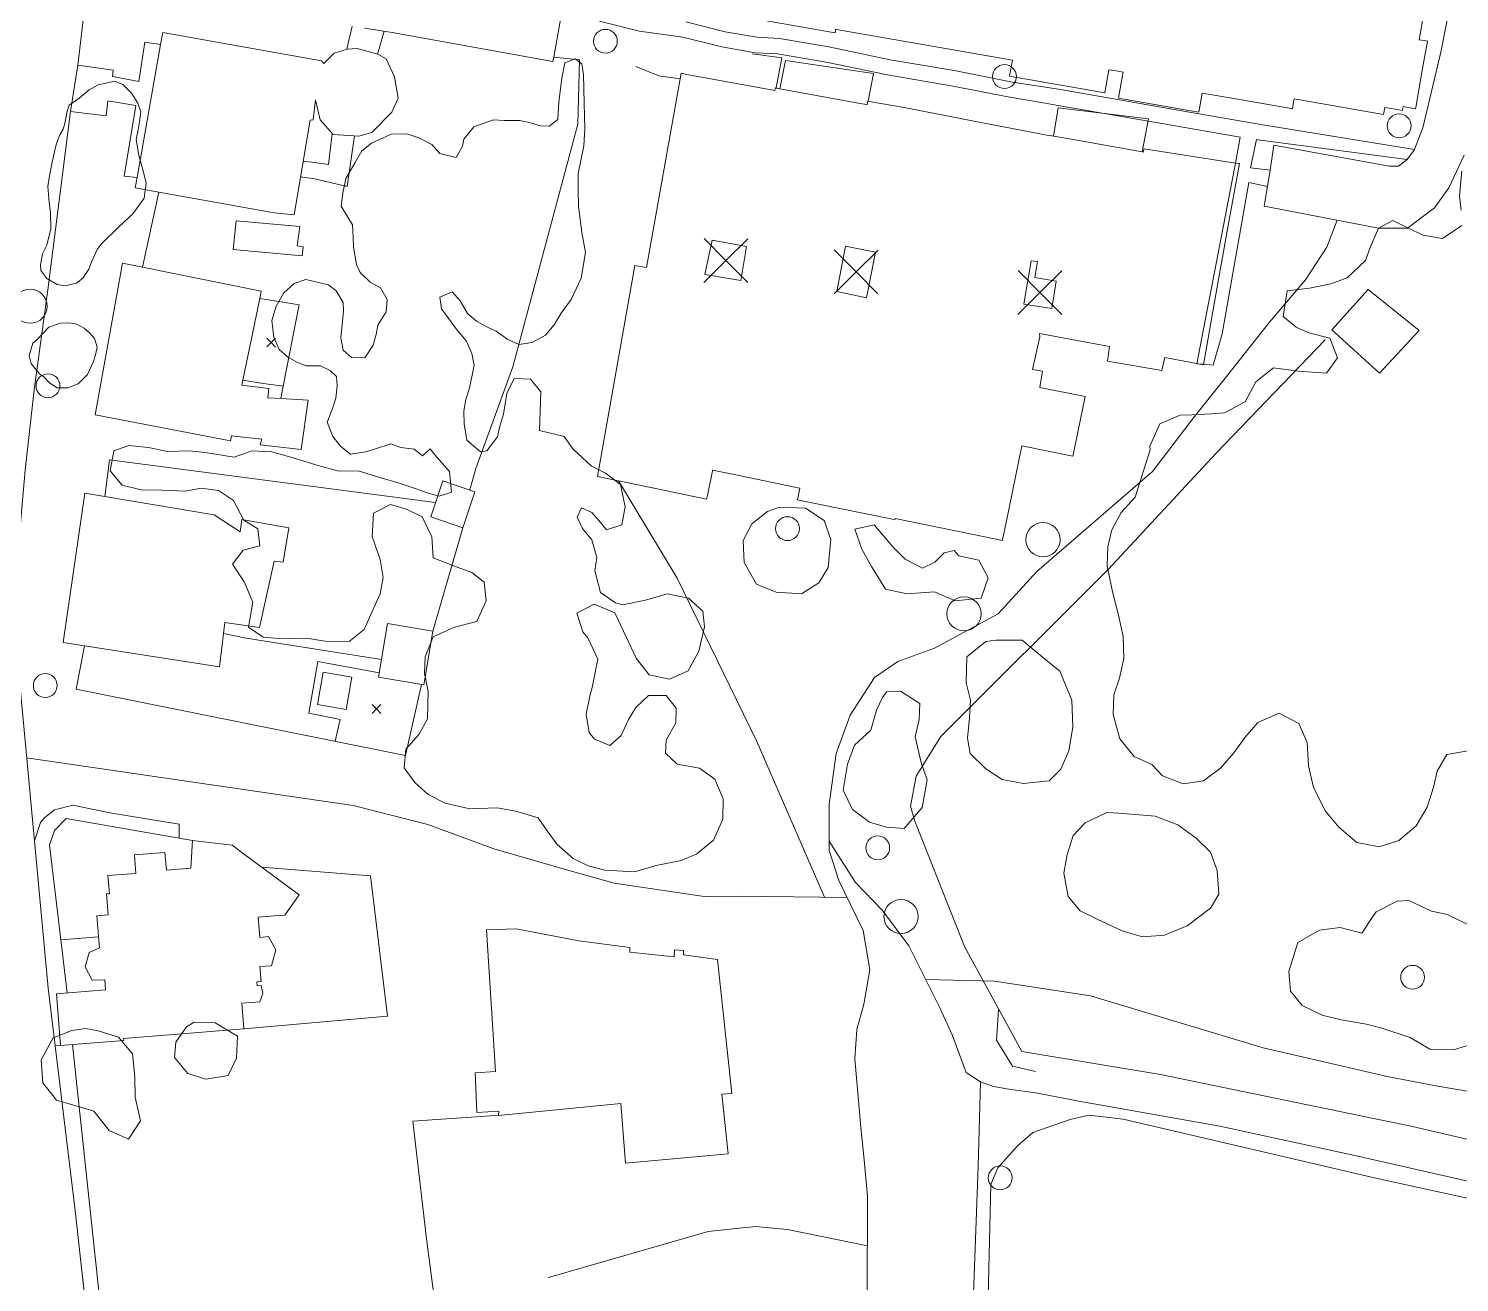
# Model space of a CAD drawing. Header units: metres. Extents: x 4652992 to 4879070, y 2074171 to 2309877.
# Drawn here: x 4653682.9 to 4653775.3, y 2307344.8 to 2307425.7 of the extents above; entities that cross this region are included whole.
import ezdxf

# ---------------------------------------------------------------- set-up
doc = ezdxf.new("R2010")
doc.units = ezdxf.units.M
doc.header["$MEASUREMENT"] = 0
doc.linetypes.add('DGN Style 2', pattern=[66.27138, 39.762828, -26.508552])
doc.linetypes.add('DGN Style 3', pattern=[92.779933, 66.271381, -26.508552])
doc.layers.get('0').update_dxf_attribs({"color": 4, "lineweight": 0})
for name, color, linetype, lineweight in [('Level 16', 2, 'Continuous', 0), ('Level 18', 5, 'Continuous', 0), ('Level 19', 38, 'DGN Style 3', 0), ('Level 20', 30, 'DGN Style 3', 0), ('Level 27', 30, 'Continuous', 0), ('Level 3', 46, 'Continuous', 0), ('Level 30', 5, 'Continuous', 0), ('Level 31', 38, 'Continuous', 0), ('Level 35', 4, 'Continuous', 0), ('Level 36', 1, 'Continuous', 0), ('Level 37', 3, 'Continuous', 0), ('Level 38', 3, 'Continuous', 0), ('Level 39', 9, 'Continuous', 0), ('Level 40', 1, 'Continuous', 0), ('Level 45', 9, 'Continuous', 0), ('Level 47', 6, 'Continuous', 0), ('Level 54', 30, 'DGN Style 2', 0), ('Level 61', 4, 'Continuous', 0), ('Level 62', 4, 'Continuous', 0), ('Level 63', 3, 'Continuous', 0)]:
    doc.layers.add(name, color=color, linetype=linetype, lineweight=lineweight)

# ---------------------------------------------------------------- blocks, each defined once
blk = doc.blocks.new('POSTE')
at = {"color": 0, "linetype": 'ByBlock', "lineweight": -2}
blk.add_circle((0, 0), 0.770001, dxfattribs=at)
blk = doc.blocks.new('AL')
at = {"color": 0, "linetype": 'ByBlock', "lineweight": -2, "ltscale": 10}
blk.add_circle((0, 0), 1.100002, dxfattribs=at)
blk = doc.blocks.new('COTA')
at = {"color": 0, "linetype": 'ByBlock', "lineweight": -2, "ltscale": 10}
for p, q in [((-1.408457, 1.419522), (0, 0)), ((1.419522, 1.408457), (0, 0)), ((0, 0), (-1.419522, -1.408457)), ((0, 0), (1.408457, -1.419522))]:
    blk.add_line(p, q, dxfattribs=at)
blk = doc.blocks.new('POSTE_1')
at = {"layer": 'Level 61'}
blk.add_circle((-4.7e-05, -1.9e-05, -2.4e-05), 0.770001, dxfattribs=at)
blk = doc.blocks.new('AL_1')
at = {"layer": 'Level 45'}
blk.add_circle((2.1e-05, 1.3e-05, 3e-05), 1.100002, dxfattribs=at)
blk = doc.blocks.new('COTA_16')
at = {"layer": 'Level 63', "ltscale": 0.2}
for p, q in [((7e-05, 0.00015, 0.000205), (-1.419452, -1.408307, 0.000205)), ((-1.408387, 1.419672, 0.000205), (7e-05, 0.00015, 0.000205)), ((1.419592, 1.408607, 0.000205), (7e-05, 0.00015, 0.000205)), ((7e-05, 0.00015, 0.000205), (1.408527, -1.419372, 0.000205))]:
    blk.add_line(p, q, dxfattribs=at)

msp = doc.modelspace()

# ---------------------------------------------------------------- linework, layer by layer
at = {"layer": 'Level 16'}
msp.add_3dface([(4653703.806875, 2307383.855068, 1389.456289), (4653703.449645, 2307381.774422, 1389.456289), (4653701.587409, 2307382.094153, 1389.456289), (4653701.944639, 2307384.174799, 1389.456289)], dxfattribs=at)
at = {"layer": 'Level 18', "color": 30}
for points in [[(4653684.197375, 2307408.845336, 1392.95432), (4653685.659092, 2307420.340738, 1392.397323), (4653686.130071, 2307423.329009, 1392.272928), (4653686.522799, 2307426.622793, 1392.02126)], [(4653690.32333, 2307312.391624, 1395.308425), (4653687.3992, 2307336.421143, 1395.327175), (4653685.963042, 2307349.456669, 1395.120925), (4653684.220873, 2307363.797599, 1394.670925), (4653682.761201, 2307379.291103, 1394.014675), (4653682.214938, 2307385.247329, 1393.883425), (4653682.125094, 2307387.877957, 1393.789675), (4653682.122762, 2307389.838949, 1393.695925), (4653682.245169, 2307391.811047, 1393.620925), (4653682.720038, 2307397.201676, 1393.389675), (4653683.297375, 2307402.392346, 1393.202175), (4653684.197375, 2307408.845336, 1392.983425)]]:
    msp.add_polyline3d(points, dxfattribs=at)
at = {"layer": 'Level 19', "linetype": 'DGN Style 3'}
msp.add_polyline3d([(4653775.573907, 2307417.535308, 1379.172344), (4653774.58575, 2307415.429115, 1379.17897), (4653773.66722, 2307414.141378, 1379.214627), (4653771.929602, 2307412.826498, 1379.229479), (4653770.041075, 2307412.820849, 1379.280668), (4653762.681118, 2307414.246151, 1379.43907), (4653762.879745, 2307415.497457, 1379.341622), (4653763.048076, 2307416.557911, 1379.256613), (4653763.303987, 2307418.1701, 1379.01651), (4653770.740696, 2307416.821851, 1378.972389), (4653771.335049, 2307416.823629, 1379.113842), (4653771.888294, 2307417.242277, 1379.220333), (4653771.907784, 2307417.257025, 1379.219676), (4653772.364493, 2307417.897311, 1379.193613), (4653772.401957, 2307417.949833, 1379.191643), (4653772.919267, 2307419.30103, 1379.177795), (4653774.06375, 2307424.179586, 1379.255637), (4653775.983552, 2307433.947749, 1379.217898)], dxfattribs=at)
at = {"layer": 'Level 20', "linetype": 'Continuous'}
for points in [[(4653755.471393, 2307397.111587, 1379.567085), (4653758.17337, 2307400.661161, 1379.567085), (4653760.316925, 2307403.35082, 1379.567085), (4653763.014995, 2307406.763591, 1379.567085), (4653765.334158, 2307409.494471, 1379.567085), (4653766.705024, 2307411.595106, 1379.567085), (4653767.379016, 2307413.336373, 1379.337962)], [(4653737.056435, 2307343.811809, 1383.317085), (4653737.080594, 2307350.357544, 1382.917085), (4653736.85589, 2307352.723112, 1382.679585), (4653736.649242, 2307354.809127, 1382.567085), (4653736.264039, 2307359.222238, 1382.367085), (4653736.398501, 2307361.117253, 1382.292085), (4653736.829929, 2307362.749155, 1382.204585), (4653737.231013, 2307364.966541, 1382.092085), (4653736.799676, 2307367.518904, 1381.904585), (4653735.221939, 2307370.727556, 1381.817085), (4653734.593211, 2307372.66575, 1381.704585), (4653734.597008, 2307375.665984, 1381.567085), (4653735.046029, 2307378.918972, 1381.304585), (4653735.95244, 2307381.403109, 1381.092085), (4653737.537799, 2307383.836985, 1380.904585), (4653739.044696, 2307384.857666, 1380.667085), (4653741.401796, 2307385.732563, 1380.417085), (4653745.501486, 2307387.930394, 1380.154585), (4653748.013571, 2307390.668476, 1379.929585), (4653755.471393, 2307397.111587, 1379.567085)], [(4653721.007775, 2307396.513481, 1384.39455), (4653724.786793, 2307390.248384, 1383.500365), (4653729.941556, 2307379.703329, 1382.512865), (4653734.300619, 2307369.651654, 1381.986977)], [(4653705.716847, 2307384.998082, 1389.062865), (4653701.888008, 2307385.603064, 1389.537865), (4653696.97785, 2307386.368208, 1391.019115), (4653695.515996, 2307386.665323, 1391.012865)], [(4653682.821002, 2307378.656358, 1394.041561), (4653703.894555, 2307375.572942, 1388.729061), (4653708.702477, 2307374.355947, 1387.129061), (4653712.963659, 2307372.77965, 1385.979061), (4653718.039258, 2307371.309484, 1384.529061), (4653720.724998, 2307370.566594, 1384.104061), (4653726.542384, 2307369.708153, 1382.779061), (4653728.913624, 2307369.717932, 1382.504061), (4653735.759801, 2307369.633701, 1381.846914)], [(4653800.881092, 2307329.406241, 1388.019335), (4653798.992421, 2307333.483036, 1387.531835), (4653796.641865, 2307340.453188, 1386.194335), (4653793.472724, 2307345.51506, 1385.219335), (4653791.618641, 2307346.744913, 1384.844335), (4653790.012413, 2307347.861586, 1384.644335), (4653788.112131, 2307348.529147, 1384.456835), (4653785.022003, 2307349.259601, 1384.294335), (4653779.790725, 2307350.441596, 1383.919335), (4653768.523178, 2307352.995871, 1383.256835), (4653759.81459, 2307354.890659, 1382.869335), (4653750.711657, 2307356.496522, 1382.531835), (4653747.935469, 2307357.043583, 1382.469335), (4653746.315996, 2307357.262624, 1382.456835), (4653745.207634, 2307357.442735, 1382.381835), (4653744.374346, 2307357.748893, 1382.331835), (4653743.44435, 2307358.35087, 1382.306835), (4653742.546753, 2307360.774009, 1382.231835), (4653741.76109, 2307362.488293, 1382.131835), (4653739.750821, 2307366.511945, 1381.819335), (4653738.05522, 2307368.796169, 1381.694335), (4653736.305181, 2307370.601936, 1381.594335), (4653734.593984, 2307373.276371, 1381.6766)], [(4653805.62214, 2307349.570647, 1386.746324), (4653801.357109, 2307351.016864, 1386.333824), (4653792.934673, 2307352.211059, 1384.671324), (4653790.41295, 2307353.218065, 1384.308824), (4653787.69659, 2307354.216201, 1383.958824), (4653784.4082, 2307355.239763, 1383.683824), (4653778.174285, 2307356.739703, 1383.083824), (4653773.748882, 2307357.483374, 1382.746324), (4653770.61231, 2307358.087149, 1382.671324), (4653762.617267, 2307359.94824, 1382.571324), (4653751.466856, 2307363.29509, 1382.233824), (4653745.270796, 2307364.237623, 1381.958824), (4653740.831785, 2307364.348343, 1381.987373)], [(4653782.457177, 2307267.627669, 1392.040174), (4653781.87894, 2307268.946627, 1391.740174), (4653779.930891, 2307270.040731, 1391.452674), (4653771.483368, 2307272.868505, 1390.565174), (4653754.794012, 2307277.980556, 1388.477674), (4653748.219148, 2307280.226827, 1387.802674), (4653745.448187, 2307281.928343, 1387.452674), (4653744.241351, 2307283.863604, 1387.265174), (4653743.567611, 2307285.727417, 1387.077674), (4653742.853431, 2307290.184366, 1386.490174), (4653743.366328, 2307308.092602, 1384.952674), (4653743.670711, 2307316.29327, 1384.327674), (4653744.057554, 2307330.878284, 1383.540174), (4653743.908873, 2307344.078641, 1382.565174), (4653744.213256, 2307352.279309, 1382.552674), (4653744.374346, 2307357.748893, 1382.331835)], [(4653716.48509, 2307345.13, 1383.536977), (4653726.802958, 2307348.087168, 1383.486977), (4653729.832511, 2307348.417124, 1383.486977), (4653731.913653, 2307348.227878, 1383.436977), (4653737.06881, 2307347.164751, 1383.112192)]]:
    msp.add_polyline3d(points, dxfattribs=at)
at = {"layer": 'Level 27'}
msp.add_polyline3d([(4653705.573843, 2307384.14032, 1389.225365), (4653701.606607, 2307384.872954, 1389.462865), (4653701.034453, 2307381.538769, 1389.462865), (4653703.042919, 2307381.132572, 1389.356615), (4653702.737205, 2307379.719648, 1389.356615)], dxfattribs=at)
at = {"layer": 'Level 3'}
msp.add_polyline3d([(4653799.847753, 2307345.089882, 1383.957635), (4653792.232995, 2307349.388766, 1382.832635), (4653784.615121, 2307351.985312, 1382.582635), (4653772.237719, 2307354.854901, 1382.007635), (4653755.980323, 2307358.22922, 1381.620135), (4653747.033305, 2307359.711432, 1381.345135), (4653743.342346, 2307366.483553, 1381.307635), (4653740.125065, 2307374.573792, 1380.870135), (4653739.846446, 2307375.521443, 1380.870135), (4653740.214834, 2307377.473675, 1380.707635), (4653741.799061, 2307380.02055, 1380.620135), (4653752.620799, 2307390.82968, 1379.745135), (4653759.543463, 2307398.288416, 1379.695135), (4653766.599274, 2307405.605471, 1379.470135)], dxfattribs=at)
at = {"layer": 'Level 30', "color": 1, "flags": 128}
for points, elevation in [([(4653727.043851, 2307412.046464), (4653726.573906, 2307409.820363), (4653728.896805, 2307409.435836), (4653729.270524, 2307411.630593), (4653727.043851, 2307412.046464)], 1387.4362), ([(4653735.653797, 2307411.655064), (4653735.092096, 2307408.743391), (4653737.017781, 2307408.333215), (4653737.600578, 2307411.26982), (4653735.653797, 2307411.655064)], 1384.7)]:
    msp.add_lwpolyline(points, dxfattribs=dict(at, elevation=elevation))
at = {"layer": 'Level 30', "color": 1}
for points in [[(4653717.932113, 2307430.081089, 1390.9752), (4653716.831796, 2307423.846823, 1391.094757), (4653716.783545, 2307423.57344, 1391.1), (4653706.404746, 2307425.438953, 1391.9313), (4653704.622365, 2307425.712694, 1392.0752)], [(4653772.950286, 2307426.559129, 1381), (4653772.673363, 2307424.975081, 1381), (4653773.135603, 2307424.894272, 1380.8252), (4653773.202116, 2307424.882644, 1380.8), (4653772.854365, 2307422.893439, 1380.8), (4653772.453773, 2307420.601976, 1380.8), (4653772.440341, 2307420.52514, 1380.8), (4653771.649634, 2307420.663371, 1380.9), (4653771.604109, 2307420.402958, 1380.9), (4653770.881166, 2307420.529342, 1381.0893), (4653770.458108, 2307420.603301, 1381.2), (4653770.378383, 2307420.14719, 1381.2), (4653764.608548, 2307421.156338, 1381.2), (4653764.548328, 2307420.811868, 1381.8974), (4653764.496301, 2307420.514263, 1382.5), (4653764.408564, 2307420.529601, 1382.5), (4653760.834411, 2307421.154431, 1382.5), (4653758.668651, 2307421.533048, 1382.5), (4653758.451957, 2307420.293516, 1382.1), (4653758.307087, 2307420.318842, 1382.1), (4653753.276361, 2307421.198309, 1382.1), (4653753.451609, 2307422.200763, 1383.9454), (4653753.570759, 2307422.882323, 1385.2), (4653752.983168, 2307422.985045, 1385.2), (4653752.641431, 2307423.044788, 1385.2), (4653752.553665, 2307422.542748, 1385.571), (4653752.381224, 2307421.556349, 1386.3), (4653746.24255, 2307422.629507, 1386.3), (4653746.422913, 2307423.661217, 1385.3), (4653735.073027, 2307425.645395, 1385.8973), (4653735.022494, 2307425.654229, 1385.9), (4653735.016071, 2307425.617484, 1386.1122), (4653734.983139, 2307425.429111, 1387.2), (4653734.724083, 2307425.474399, 1387.2), (4653728.869789, 2307426.497842, 1387.2)], [(4653701.857098, 2307423.622048, 1393.6), (4653701.988423, 2307423.452808, 1392.5), (4653702.656688, 2307424.099006, 1392.4), (4653703.507223, 2307424.377151, 1392.4), (4653704.152167, 2307424.415437, 1392.4), (4653705.476117, 2307424.048251, 1392.4), (4653706.016063, 2307423.748351, 1392.4), (4653706.547357, 2307422.575377, 1392.4), (4653706.803598, 2307421.215361, 1392.4), (4653706.388246, 2307420.299107, 1392.4), (4653705.100311, 2307418.989428, 1392.4), (4653704.257235, 2307418.749532, 1392.4), (4653702.594776, 2307418.871302, 1392.6), (4653701.76414, 2307419.801119, 1392.6), (4653701.465355, 2307421.100169, 1393.7), (4653701.310926, 2307419.798891, 1394.1), (4653701.111721, 2307419.796497, 1394.1), (4653700.091746, 2307413.683426, 1393.8), (4653698.802759, 2307413.805275, 1393.8), (4653691.348716, 2307415.144083, 1393.716946), (4653689.827815, 2307415.417249, 1393.7), (4653689.945322, 2307416.082347, 1393.7), (4653691.461499, 2307424.663995, 1393.7), (4653691.599859, 2307425.447123, 1393.7), (4653701.857098, 2307423.622048, 1393.6)], [(4653725.317189, 2307422.76523, 1386.898216), (4653731.10031, 2307421.698071, 1386.8), (4653731.130182, 2307421.874114, 1386.1), (4653731.180058, 2307421.864804, 1386.098137), (4653731.210487, 2307421.859123, 1386.097), (4653731.210504, 2307421.85912, 1386.097), (4653731.429719, 2307421.818198, 1386.088794), (4653736.47306, 2307420.876724, 1385.9), (4653737.023118, 2307420.794056, 1384.658041), (4653737.048824, 2307420.790193, 1384.6), (4653737.090355, 2307421.011047, 1384.6), (4653737.115143, 2307421.006718, 1384.601053), (4653737.177407, 2307420.995844, 1384.6037), (4653737.177459, 2307420.995835, 1384.603702), (4653739.45196, 2307420.59859, 1384.7), (4653743.288595, 2307419.851927, 1384.5), (4653743.162231, 2307419.882961, 1382.9), (4653748.641534, 2307418.828976, 1383), (4653748.870759, 2307418.792487, 1382.6941), (4653748.870797, 2307418.792481, 1382.69405), (4653749.076385, 2307418.759756, 1382.419867), (4653749.091282, 2307418.757384, 1382.4), (4653750.709485, 2307418.468189, 1382.5726), (4653754.798518, 2307417.737422, 1382.403), (4653754.856376, 2307417.727082, 1382.4006), (4653754.856396, 2307417.727079, 1382.400599), (4653754.871865, 2307417.724314, 1382.4), (4653754.923417, 2307417.943149, 1381.6), (4653760.813384, 2307417.021708, 1381.6), (4653760.813401, 2307417.021706, 1381.6), (4653761.0717, 2307416.981871, 1381.6), (4653760.263408, 2307412.5094, 1381.6), (4653759.436433, 2307407.939584, 1381.6), (4653758.747746, 2307403.996275, 1382), (4653756.257403, 2307404.468662, 1382), (4653756.066765, 2307403.643613, 1382), (4653752.561732, 2307404.236589, 1382), (4653752.692246, 2307405.179004, 1382), (4653748.165778, 2307406.024554, 1382.6), (4653748.187411, 2307405.819427, 1385.2), (4653747.7312, 2307403.704548, 1385.2), (4653748.359137, 2307403.587171, 1385.2), (4653748.189394, 2307402.549915, 1382.4), (4653751.114213, 2307401.950345, 1382.6), (4653750.342613, 2307398.186329, 1382.208), (4653750.326769, 2307398.109038, 1382.2), (4653747.031011, 2307398.784647, 1382.3), (4653746.016234, 2307393.834361, 1384.4054), (4653745.785884, 2307392.710669, 1384.8833), (4653745.777853, 2307392.671489, 1384.9), (4653744.644993, 2307392.903719, 1384.9), (4653738.866275, 2307394.088319, 1384.9), (4653738.849915, 2307394.008512, 1386.7), (4653738.791442, 2307394.020498, 1386.7), (4653736.7733, 2307394.434205, 1386.7), (4653732.655448, 2307395.278338, 1386.7), (4653732.559945, 2307395.297916, 1386.7), (4653732.692863, 2307395.946316, 1385.2408), (4653732.714801, 2307396.053336, 1385), (4653732.699038, 2307396.056567, 1385), (4653728.573069, 2307396.902364, 1385), (4653727.080453, 2307397.208341, 1385), (4653727.069849, 2307397.156615, 1385.1167), (4653726.744907, 2307395.571481, 1388.6932), (4653726.708959, 2307395.396121, 1389.0888), (4653726.698858, 2307395.346845, 1389.2), (4653722.999947, 2307396.105098, 1389.2), (4653719.646528, 2307396.792528, 1389.2), (4653722.069515, 2307410.419044, 1389.6), (4653722.817959, 2307410.28596, 1387.5), (4653724.988233, 2307422.450085, 1386.920048), (4653725.053152, 2307422.813952, 1386.9027), (4653725.317189, 2307422.76523, 1386.898216)], [(4653700.661884, 2307411.610392, 1392.5), (4653700.59495, 2307411.030604, 1392.5), (4653696.154935, 2307411.450894, 1392.7), (4653696.345371, 2307413.292215, 1392.6), (4653700.439788, 2307412.927688, 1392.6), (4653700.271682, 2307411.677958, 1392.5), (4653700.661884, 2307411.610392, 1392.5)], [(4653697.863166, 2307408.288806, 1394.7), (4653696.779266, 2307403.015987, 1394.7), (4653696.713383, 2307402.695487, 1394.7), (4653698.458098, 2307402.485911, 1394.4), (4653698.385227, 2307401.875753, 1392.8), (4653699.222452, 2307401.834681, 1392.6289), (4653700.99443, 2307401.727646, 1392.2), (4653700.542359, 2307398.549777, 1392.2), (4653697.892098, 2307398.8311, 1392.7), (4653697.988346, 2307399.207911, 1394.7), (4653696.041733, 2307399.412292, 1394.7), (4653695.982819, 2307399.106204, 1394.7), (4653687.245088, 2307400.774738, 1394.7), (4653689.008932, 2307410.554466, 1394.7), (4653690.288579, 2307410.298527, 1394.7), (4653697.960852, 2307408.764016, 1394.7), (4653697.863174, 2307408.288845, 1394.7), (4653697.863166, 2307408.288806, 1394.7)], [(4653747.634771, 2307410.715215, 1382.4), (4653747.160616, 2307407.920332, 1382.4), (4653748.964818, 2307407.633043, 1382.4), (4653749.249636, 2307409.401885, 1382.4282), (4653747.883948, 2307409.638301, 1382.4), (4653748.04022, 2307410.668471, 1382.4), (4653747.634771, 2307410.715215, 1382.4)], [(4653695.257475, 2307384.50954, 1395.156615), (4653685.179138, 2307386.089544, 1395.169115), (4653686.587584, 2307395.730908, 1395.150365), (4653694.923023, 2307394.318484, 1394.944115), (4653696.600758, 2307393.231236, 1393.312865), (4653696.706385, 2307394.032939, 1393.294115), (4653699.736416, 2307393.493704, 1393.250365), (4653699.365284, 2307391.264023, 1393.250365), (4653698.783021, 2307391.333741, 1393.250365), (4653697.851585, 2307387.054559, 1393.112865), (4653695.601991, 2307387.382426, 1395.237865), (4653695.257475, 2307384.50954, 1395.156615)], [(4653696.845811, 2307361.166118, 1400.556615), (4653689.080579, 2307360.552482, 1400.362865), (4653689.091885, 2307360.409413, 1397.194115), (4653685.013759, 2307360.087146, 1396.844115), (4653684.749694, 2307363.428756, 1396.844115), (4653687.917631, 2307363.679098, 1396.962865), (4653687.866562, 2307364.325341, 1399.294115), (4653687.042868, 2307364.299025, 1399.225365), (4653686.603729, 2307365.157832, 1399.225365), (4653686.854034, 2307366.083311, 1399.225365), (4653687.515844, 2307366.386159, 1399.337865), (4653687.352391, 2307368.454569, 1399.631615), (4653688.084216, 2307368.5124, 1399.762865), (4653687.977216, 2307369.866428, 1400.156615), (4653688.160942, 2307369.880947, 1400.100365), (4653688.06875, 2307371.047595, 1400.050365), (4653689.865462, 2307371.189578, 1400.056615), (4653689.771017, 2307372.384726, 1399.937865), (4653691.747875, 2307372.540944, 1399.937865), (4653691.837552, 2307371.406137, 1400.375365), (4653693.420216, 2307371.531205, 1400.787865), (4653693.524704, 2307373.314483, 1394.185835), (4653696.081773, 2307373.01808, 1394.360835), (4653696.885238, 2307372.413856, 1401.731615), (4653700.40844, 2307369.810025, 1401.575365), (4653699.483558, 2307368.50033, 1401.581615), (4653698.798886, 2307368.446225, 1401.581615), (4653697.758926, 2307368.364043, 1401.169115), (4653697.862637, 2307367.05164, 1399.787865), (4653698.433907, 2307367.121067, 1399.66863), (4653698.906568, 2307366.263955, 1399.653829), (4653698.614057, 2307365.241318, 1399.637865), (4653697.86957, 2307365.184157, 1399.987865), (4653697.946063, 2307364.21618, 1400.231615), (4653697.673686, 2307364.194656, 1400.231615), (4653697.693312, 2307363.946301, 1400.231615), (4653697.946116, 2307363.966278, 1400.231615), (4653698.06669, 2307363.445464, 1400.29099), (4653697.873908, 2307362.903927, 1400.287865), (4653696.714251, 2307362.830939, 1400.337865), (4653696.845811, 2307361.166118, 1400.556615)], [(4653728.086971, 2307353.098139, 1385.694115), (4653721.467735, 2307352.50782, 1385.419115), (4653721.153752, 2307356.3459, 1386.156615), (4653713.275683, 2307355.575785, 1386.200365), (4653713.286744, 2307355.859553, 1386.200365), (4653711.871341, 2307355.771309, 1386.200365), (4653711.754451, 2307358.335459, 1386.200365), (4653713.0731, 2307358.419294, 1386.306615), (4653712.493469, 2307367.543215, 1386.262865), (4653714.399614, 2307367.624577, 1386.356615), (4653718.442012, 2307366.83286, 1387.675365), (4653721.735444, 2307366.409072, 1387.850365), (4653721.750314, 2307366.119176, 1387.806615), (4653724.605905, 2307365.812502, 1387.600365), (4653724.626991, 2307366.257547, 1387.562865), (4653725.208493, 2307366.229215, 1387.562865), (4653725.197432, 2307365.945448, 1386.637865), (4653727.394706, 2307365.630712, 1386.106615), (4653728.320605, 2307356.997719, 1385.969115), (4653727.682227, 2307356.957669, 1385.944115), (4653728.086971, 2307353.098139, 1385.694115)]]:
    msp.add_polyline3d(points, dxfattribs=at)
at = {"layer": 'Level 31'}
for points in [[(4653767.04536, 2307406.254807, 1381.647962), (4653769.384372, 2307408.859673, 1381.647962), (4653772.666818, 2307406.21967, 1381.647962), (4653770.102587, 2307403.475775, 1381.647962)], [(4653710.976129, 2307393.49776, 1389.969115), (4653711.748408, 2307395.817275, 1389.969115), (4653709.671526, 2307396.50877, 1389.975365), (4653708.899247, 2307394.189256, 1389.975365)], [(4653705.524267, 2307383.842953, 1391.075365), (4653706.102011, 2307387.308362, 1391.100365), (4653709.031664, 2307386.819938, 1391.100365), (4653708.453921, 2307383.354529, 1391.075365)]]:
    msp.add_3dface(points, dxfattribs=at)
at = {"layer": 'Level 35'}
for p, q in [((4653687.860936, 2307395.515141, 1393.637865), (4653688.158825, 2307397.881169, 1393.637865)), ((4653711.409534, 2307395.930103, 1389.970135), (4653711.813836, 2307397.315085, 1389.970135)), ((4653685.021504, 2307366.918615, 1396.179585), (4653687.459254, 2307367.102276, 1396.179585))]:
    msp.add_line(p, q, dxfattribs=at)
at = {"layer": 'Level 35', "extrusion": (-0.005002270380328, -0.0353529268629916, 0.9993623706410314), "elevation": -103468.543148, "flags": 128}
msp.add_lwpolyline([(4284564.142221, 2934828.078491), (4284564.246009, 2934830.050928), (4284562.302611, 2934830.050928)], dxfattribs=at)
at = {"layer": 'Level 35', "extrusion": (0.0171168250779156, -0.0032900902716283, 0.9998480832632809), "elevation": 73449.919309, "flags": 128}
msp.add_lwpolyline([(3144373.868206, -4133876.107311), (3144375.711222, -4133876.107311), (3144375.976335, -4133881.844494), (3144374.144486, -4133881.844576)], dxfattribs=at)
at = {"layer": 'Level 35'}
for points in [[(4653711.813836, 2307397.315085, 1389.970135), (4653714.198415, 2307403.882268, 1390.248895), (4653718.395516, 2307419.539589, 1390.248895), (4653718.490451, 2307423.68665, 1390.248895), (4653716.831796, 2307423.846823, 1390.364658)], [(4653749.076385, 2307418.759756, 1381.848895), (4653749.381081, 2307420.578934, 1381.848895), (4653755.202913, 2307419.872604, 1381.848895), (4653754.798518, 2307417.737422, 1381.553578)], [(4653693.524704, 2307373.314483, 1394.085835), (4653685.376425, 2307374.739689, 1395.385835), (4653684.624896, 2307373.958463, 1395.548335), (4653684.288109, 2307373.038754, 1395.692085), (4653685.433231, 2307363.482772, 1396.504585)]]:
    msp.add_polyline3d(points, dxfattribs=at)
at = {"layer": 'Level 36'}
for p, q in [((4653709.207383, 2307395.114729, 1390.050365), (4653688.158825, 2307397.881169, 1393.937865)), ((4653709.031664, 2307386.819938, 1390.087865), (4653710.976128, 2307393.49776, 1390.050365))]:
    msp.add_line(p, q, dxfattribs=at)
msp.add_polyline3d([(4653708.303041, 2307383.379683, 1391.075365), (4653707.264402, 2307378.807308, 1390.737865), (4653686.023528, 2307383.087861, 1395.037865), (4653686.559601, 2307385.873126, 1395.037865)], dxfattribs=at)
at = {"layer": 'Level 37'}
for points in [[(4653696.845811, 2307361.166118, 1392.785835), (4653706.096734, 2307361.982327, 1390.960835), (4653705.001668, 2307371.029952, 1390.523335), (4653697.983828, 2307371.60194, 1391.448335)], [(4653685.774287, 2307360.147245, 1395.410835), (4653689.362302, 2307326.533514, 1396.573335), (4653711.983331, 2307329.063401, 1390.710835), (4653734.327798, 2307330.408931, 1385.810835)], [(4653711.073423, 2307328.961639, 1390.360835), (4653708.620528, 2307347.616694, 1389.660835), (4653707.744944, 2307355.201855, 1389.785835), (4653713.381234, 2307355.586103, 1388.498335)]]:
    msp.add_polyline3d(points, dxfattribs=at)
at = {"layer": 'Level 38'}
msp.add_line((4653690.288579, 2307410.298527, 1393.148895), (4653691.348716, 2307415.144083, 1393.148895), dxfattribs=at)
at = {"layer": 'Level 38', "extrusion": (-0.1293055529373813, -0.9414279890710094, 0.3114376588874143), "elevation": -2773592.64297, "flags": 128}
msp.add_lwpolyline([(4296462.152184, 910468.768448), (4296460.756995, 910468.768448), (4296459.212798, 910470.031252)], dxfattribs=at)
at = {"layer": 'Level 38', "elevation": 1393.055768, "flags": 128}
msp.add_lwpolyline([(4653697.863174, 2307408.288845), (4653700.012102, 2307407.932145), (4653700.4088, 2307407.866297), (4653700.408813, 2307407.866295), (4653700.218205, 2307406.897221), (4653699.37678, 2307402.619303), (4653699.222452, 2307401.834681)], dxfattribs=at)
at = {"layer": 'Level 38'}
msp.add_polyline3d([(4653781.705389, 2307271.081933, 1393.068122), (4653755.387425, 2307279.318552, 1390.980622), (4653748.230116, 2307281.8359, 1390.243122), (4653745.869244, 2307283.461883, 1389.818122), (4653744.519162, 2307285.804967, 1389.530622), (4653743.953279, 2307288.590841, 1389.230622), (4653744.601572, 2307315.473352, 1387.080622), (4653744.699893, 2307336.718184, 1385.543122), (4653745.039919, 2307351.126136, 1384.768122), (4653745.476044, 2307352.198205, 1384.780622), (4653746.756356, 2307353.616827, 1384.655622), (4653747.744924, 2307354.475883, 1384.518122), (4653750.152344, 2307355.326524, 1384.405622), (4653751.359393, 2307355.587031, 1384.368122), (4653753.569879, 2307355.33622, 1384.330622), (4653769.88461, 2307351.522122, 1385.430622), (4653783.337905, 2307348.577925, 1386.505622)], dxfattribs=at)
at = {"layer": 'Level 40', "color": 3}
for points in [[(4653708.867197, 2307398.589078, 1391.175365), (4653708.370101, 2307398.122886, 1390.9), (4653707.824267, 2307398.563628, 1390.9), (4653706.972315, 2307398.674096, 1390.9), (4653706.317739, 2307398.913539, 1391.5), (4653705.385633, 2307398.60358, 1391.5), (4653704.714408, 2307398.390088, 1391.5), (4653703.715572, 2307398.23767, 1391.5), (4653703.085484, 2307398.742224, 1391.5), (4653702.575938, 2307399.369464, 1391.5), (4653702.222895, 2307400.306219, 1391.5), (4653702.525074, 2307401.12076, 1391.5), (4653702.762472, 2307401.850603, 1391.5), (4653702.868454, 2307402.653336, 1391.5), (4653702.822463, 2307403.259851, 1392.1), (4653702.408766, 2307403.627077, 1392.1), (4653701.790065, 2307403.93589, 1392.1), (4653700.864458, 2307403.948058, 1392.4), (4653700.300957, 2307404.151857, 1393.3), (4653699.645616, 2307404.515407, 1393.3), (4653699.110504, 2307405.001286, 1393.3), (4653698.778171, 2307405.787099, 1393.3), (4653698.648629, 2307406.872836, 1393.3), (4653698.921282, 2307407.786978, 1393.3), (4653699.427324, 2307408.657518, 1393.3), (4653700.075236, 2307409.260277, 1393.3), (4653700.847076, 2307409.502118, 1393.3), (4653702.297463, 2307409.170515, 1392.7), (4653702.804197, 2307408.786123, 1392.7), (4653703.239157, 2307408.02882, 1392.7), (4653703.27165, 2307407.443265, 1392.7), (4653703.100054, 2307405.753316, 1392.4), (4653703.236865, 2307404.954756, 1392.4), (4653703.772596, 2307404.468254, 1392.4), (4653704.640669, 2307404.451168, 1392.4), (4653705.184989, 2307405.26748, 1392.4), (4653705.366311, 2307405.958289, 1392.4), (4653705.482958, 2307406.564544, 1392.4), (4653706.023659, 2307407.412251, 1392.7), (4653706.082713, 2307408.222092, 1392.7), (4653705.647824, 2307408.979331, 1392.7), (4653704.992089, 2307409.343254, 1392.7), (4653704.334467, 2307409.948981, 1392.7), (4653704.097203, 2307410.476193, 1392.7), (4653703.906843, 2307411.584056, 1393.3), (4653703.892304, 2307412.262184, 1393.3), (4653703.849022, 2307413.042169, 1393.3), (4653703.556347, 2307413.531063, 1393.3), (4653703.112844, 2307414.241134, 1393.3), (4653703.227487, 2307415.088097, 1393.3), (4653703.406717, 2307416.019461, 1393.3), (4653704.009211, 2307417.059828, 1392.7), (4653704.441933, 2307417.799775, 1392.7), (4653705.072293, 2307418.309582, 1392.7), (4653706.345629, 2307418.892207, 1392.7), (4653707.362197, 2307418.895145, 1392.7), (4653708.138118, 2307418.653411, 1392.7), (4653708.971527, 2307418.207806, 1392.7), (4653709.48888, 2307417.628226, 1392.7), (4653710.527494, 2307417.382545, 1392.1), (4653710.940734, 2307418.099514, 1391.2), (4653711.030591, 2307418.566597, 1391.2), (4653711.669274, 2307419.36647, 1391.2), (4653712.941228, 2307419.806083, 1390.6), (4653713.661721, 2307419.768089, 1390.6), (4653714.617448, 2307419.758428, 1390.9), (4653715.272753, 2307419.63577, 1390.9), (4653715.956864, 2307419.410911, 1390.9), (4653716.536483, 2307419.399229, 1390.9), (4653717.103351, 2307419.825556, 1390.9), (4653717.158948, 2307420.979, 1390.3), (4653717.353069, 2307422.492963, 1390.3), (4653717.541941, 2307423.474969, 1390.3), (4653718.222841, 2307423.734995, 1390.3), (4653718.646282, 2307423.413451, 1390.3), (4653718.754579, 2307422.714939, 1390.3), (4653718.780064, 2307421.838158, 1390.3), (4653718.787562, 2307420.867852, 1390.3), (4653718.846626, 2307419.233418, 1390.6), (4653718.780336, 2307418.132095, 1390.6), (4653718.401612, 2307416.337724, 1390.3), (4653718.400117, 2307415.32062, 1390.3), (4653718.43647, 2307414.247985, 1390.3), (4653718.645535, 2307412.545697, 1391.2), (4653718.879793, 2307411.244035, 1391.2), (4653718.612242, 2307409.600752, 1391.2), (4653717.959608, 2307408.222905, 1391.2), (4653717.303201, 2307407.32952, 1391.2), (4653716.869822, 2307406.587966, 1391.2), (4653716.305063, 2307405.919309, 1391.2), (4653715.439734, 2307405.45191, 1391.2), (4653714.590455, 2307405.32019, 1391.2), (4653713.877762, 2307405.646832, 1391.2), (4653713.107393, 2307406.177808, 1391.2), (4653712.550244, 2307406.439606, 1391.8), (4653711.847107, 2307406.812651, 1391.8), (4653711.26438, 2307407.308256, 1391.8), (4653710.791234, 2307408.121836, 1391.8), (4653710.273186, 2307408.702083, 1391.8), (4653709.482038, 2307408.366392, 1391.8), (4653709.581154, 2307407.622644, 1391.8), (4653710.54359, 2307406.330887, 1391.8), (4653711.212741, 2307405.529072, 1391.8), (4653711.545619, 2307404.741718, 1391.8), (4653711.69148, 2307403.989288, 1391.8), (4653711.404207, 2307402.495807, 1391.8), (4653711.167059, 2307401.766503, 1391.8), (4653711.023417, 2307401.019738, 1391.8), (4653711.057818, 2307400.191399, 1391.8), (4653711.233148, 2307399.138268, 1390.9), (4653712.108468, 2307398.394009, 1390.9), (4653712.509974, 2307398.464363, 1390.9), (4653713.213715, 2307399.349773, 1390.9), (4653713.348546, 2307400.05081, 1390.9), (4653713.594979, 2307400.827838, 1390.9), (4653713.799842, 2307402.145137, 1390.9), (4653714.278453, 2307403.120844, 1390.9), (4653715.335228, 2307403.068797, 1390.9), (4653716.005131, 2307402.266026, 1390.9), (4653715.935479, 2307400.391095, 1390.9), (4653715.912262, 2307399.766113, 1390.9), (4653717.508345, 2307399.375185, 1390.387865)], [(4653684.813857, 2307418.460534, 1394.5), (4653684.96919, 2307418.839143, 1394.2), (4653685.170414, 2307419.19723, 1394.2), (4653685.286528, 2307419.571226, 1394.2), (4653685.441822, 2307420.377561, 1394.2), (4653685.557934, 2307420.751547, 1394.2), (4653686.217356, 2307421.199777, 1394.2), (4653686.850546, 2307421.740818, 1394.2), (4653687.442849, 2307422.069663, 1394.2), (4653688.503129, 2307422.310941, 1394.2), (4653689.031689, 2307422.080172, 1394.2), (4653689.588121, 2307421.536466, 1394.2), (4653689.992401, 2307420.889353, 1394.2), (4653690.192141, 2307420.324468, 1394.2), (4653690.112124, 2307419.680026, 1394.2), (4653690.014077, 2307419.170832, 1394.2), (4653689.891517, 2307418.534334, 1394.2), (4653690.052094, 2307417.537167, 1394.2), (4653690.340293, 2307416.516151, 1394.2), (4653690.541719, 2307415.731168, 1394.2), (4653690.39634, 2307414.747233, 1394.2), (4653689.673402, 2307413.739306, 1394.2), (4653688.76222, 2307412.898377, 1394.2), (4653687.625612, 2307411.782684, 1394.5), (4653687.381982, 2307411.432676, 1394.5), (4653687.005963, 2307410.623976, 1394.5), (4653686.831045, 2307410.173227, 1394.5), (4653686.453325, 2307409.584545, 1394.5), (4653686.039546, 2307409.266263, 1394.5), (4653685.301822, 2307409.096335, 1394.5), (4653684.7914, 2307409.191612, 1394.5), (4653684.117299, 2307409.581143, 1394.5), (4653683.731087, 2307410.092745, 1394.5), (4653683.711376, 2307410.448029, 1394.5), (4653683.850277, 2307411.169252, 1394.5), (4653684.134815, 2307411.731421, 1394.5), (4653684.385206, 2307412.774237, 1394.8), (4653684.368618, 2307413.83162, 1394.8), (4653684.270365, 2307414.464972, 1394.8), (4653684.199413, 2307415.498997, 1394.5), (4653684.287601, 2307416.185699, 1394.5), (4653684.459175, 2307417.076551, 1394.5), (4653684.705962, 2307418.129123, 1394.5), (4653684.813857, 2307418.460534, 1394.5)], [(4653775.38883, 2307413.975341, 1382.2), (4653775.266074, 2307414.897333, 1382.2), (4653775.426675, 2307416.515358, 1382.2)], [(4653755.325558, 2307398.512884, 1386.7), (4653755.298163, 2307398.746986, 1386.7), (4653755.947412, 2307400.189084, 1386.7), (4653757.249483, 2307400.764666, 1386.7), (4653757.995969, 2307400.774047, 1386.7), (4653759.273196, 2307400.833111, 1386.7), (4653760.105264, 2307400.900915, 1386.7), (4653761.434583, 2307401.620106, 1386.7), (4653762.127854, 2307402.904717, 1386.7), (4653763.26899, 2307403.807791, 1386.7), (4653764.863724, 2307403.583997, 1386.7), (4653766.701432, 2307403.4636, 1386.7), (4653767.411166, 2307404.447158, 1386.7), (4653766.913273, 2307405.731003, 1386.7), (4653765.561883, 2307406.058244, 1386.7), (4653764.740975, 2307406.435094, 1386.7), (4653763.903325, 2307407.112793, 1386.7), (4653764.14862, 2307408.778676, 1386.7), (4653765.586502, 2307408.958072, 1386.4), (4653766.976968, 2307409.218987, 1386.4), (4653768.021729, 2307409.619024, 1386.4), (4653769.204329, 2307410.73769, 1386.4), (4653769.513554, 2307411.573147, 1386.4), (4653770.049246, 2307412.812834, 1386.4), (4653770.963865, 2307413.311498, 1386.4), (4653772.904064, 2307412.374403, 1384.9), (4653774.170309, 2307412.160787, 1383.4), (4653775.425403, 2307412.994585, 1382.2)], [(4653683.489051, 2307405.605213, 1394.8), (4653684.260332, 2307406.433971, 1394.5), (4653685.014448, 2307406.688817, 1394.5), (4653685.549375, 2307406.720852, 1394.5), (4653686.059776, 2307406.625615, 1394.5), (4653686.537485, 2307406.360687, 1394.5), (4653686.87942, 2307406.077151, 1394.5), (4653687.205011, 2307405.708775, 1394.5), (4653687.362165, 2307405.152095, 1394.5), (4653687.280479, 2307404.727867, 1394.5), (4653687.139924, 2307404.226721, 1394.5), (4653686.755723, 2307403.375483, 1394.5), (4653686.157163, 2307402.783935, 1394.5), (4653685.488163, 2307402.513141, 1394.5), (4653684.783085, 2307402.512762, 1394.5), (4653684.313492, 2307402.820079, 1394.5), (4653683.910937, 2307403.246757, 1394.5), (4653683.641618, 2307403.424121, 1394.8), (4653683.10999, 2307404.094376, 1394.8), (4653682.987227, 2307404.600525, 1394.8), (4653683.227448, 2307405.390424, 1394.8), (4653683.489051, 2307405.605213, 1394.8)], [(4653717.508345, 2307399.375185, 1390.387865), (4653718.062893, 2307398.592374, 1389.850365), (4653719.273844, 2307397.464519, 1388.887865), (4653720.176911, 2307397.006941, 1388.012865), (4653721.129512, 2307396.293191, 1387.675365), (4653721.444694, 2307394.833412, 1387.537865), (4653721.232796, 2307393.688162, 1387.512865), (4653720.227577, 2307393.3549, 1387.487865), (4653719.740539, 2307393.958792, 1387.387865), (4653719.287255, 2307394.473225, 1387.362865), (4653718.618868, 2307394.766767, 1387.200365), (4653718.345748, 2307394.179258, 1387.087865), (4653718.693379, 2307393.445273, 1387.000365), (4653719.285774, 2307392.707861, 1386.925365), (4653719.621126, 2307391.569301, 1386.925365), (4653719.475134, 2307390.707311, 1386.887865), (4653719.86002, 2307389.312579, 1386.712865), (4653720.824605, 2307388.650331, 1386.637865), (4653721.258312, 2307388.520826, 1386.600365), (4653722.747068, 2307388.821483, 1386.437865), (4653724.150341, 2307389.223805, 1386.162865), (4653725.533148, 2307388.951837, 1385.912865), (4653726.455792, 2307388.109332, 1385.775365), (4653726.550472, 2307387.109057, 1385.775365), (4653726.184988, 2307385.538245, 1385.775365), (4653725.505332, 2307384.258887, 1385.875365), (4653724.291002, 2307383.730486, 1385.962865), (4653722.99178, 2307384.009896, 1385.987865), (4653722.148925, 2307385.078056, 1386.012865), (4653721.533155, 2307386.41861, 1386.075365), (4653720.784266, 2307388.007894, 1386.125365), (4653719.441501, 2307388.569227, 1386.175365), (4653718.324638, 2307387.990662, 1386.112865), (4653718.699735, 2307386.788393, 1386.050365), (4653719.041671, 2307386.38173, 1386.050365), (4653719.677313, 2307385.009322, 1386.050365), (4653719.309635, 2307383.194545, 1386.137865), (4653719.175922, 2307382.73713, 1386.175365), (4653718.934066, 2307381.463124, 1386.225365), (4653719.12212, 2307380.277827, 1386.212865), (4653719.458064, 2307379.845413, 1386.175365), (4653720.456699, 2307379.446778, 1386.162865), (4653721.179602, 2307380.091141, 1386.062865), (4653721.664028, 2307381.117754, 1385.937865), (4653722.120395, 2307381.906505, 1385.787865), (4653722.950849, 2307382.661313, 1385.687865), (4653724.097078, 2307382.662488, 1385.612865), (4653724.729219, 2307381.861367, 1385.587865), (4653724.700568, 2307380.91736, 1385.575365), (4653724.082726, 2307379.786404, 1385.587865), (4653724.052176, 2307378.951504, 1385.637865), (4653724.785877, 2307378.235077, 1385.725365), (4653726.226405, 2307377.976653, 1385.787865), (4653727.236727, 2307377.276448, 1386.025365), (4653727.761021, 2307376.011809, 1386.212865), (4653727.751946, 2307374.682874, 1386.237865), (4653727.137901, 2307373.333705, 1386.237865), (4653726.058589, 2307372.447465, 1386.225365), (4653725.06126, 2307372.030847, 1386.200365), (4653723.431198, 2307371.709204, 1386.087865), (4653722.05379, 2307371.300779, 1386.050365), (4653720.139512, 2307371.399344, 1386.125365), (4653719.05919, 2307371.68143, 1386.212865), (4653718.07853, 2307372.157318, 1386.300365), (4653717.058419, 2307373.049987, 1386.450365), (4653716.418388, 2307373.934464, 1386.475365), (4653715.824094, 2307374.780983, 1386.462865), (4653714.393651, 2307375.200016, 1387.037865), (4653713.191896, 2307375.429262, 1387.212865), (4653711.428713, 2307375.35635, 1387.612865), (4653709.825108, 2307375.73475, 1388.150365), (4653708.727107, 2307376.292655, 1388.612865), (4653707.870074, 2307377.065349, 1389.612865), (4653707.190297, 2307378.013534, 1390.150365), (4653707.278863, 2307379.215052, 1390.650365), (4653708.15725, 2307380.175868, 1390.912865), (4653708.687414, 2307381.164524, 1391.262865), (4653708.720751, 2307382.949535, 1391.375365), (4653708.494849, 2307384.089433, 1391.412865), (4653708.527594, 2307385.168299, 1391.425365), (4653709.04607, 2307386.458526, 1391.275365), (4653710.419682, 2307387.085166, 1390.812865), (4653711.868692, 2307387.449532, 1390.487865), (4653712.476746, 2307388.772951, 1390.462865), (4653712.346412, 2307389.971792, 1390.650365), (4653711.537016, 2307390.597421, 1390.875365), (4653710.357328, 2307391.038778, 1391.125365), (4653709.060301, 2307391.562154, 1391.437865), (4653708.965917, 2307392.915501, 1391.537865), (4653708.338165, 2307394.204553, 1391.950365), (4653707.33164, 2307394.686544, 1392.275365), (4653706.309039, 2307394.982174, 1392.500365), (4653705.198167, 2307394.42936, 1393.487865), (4653705.121287, 2307392.926272, 1393.550365), (4653705.623513, 2307391.449522, 1393.725365), (4653705.817558, 2307390.289976, 1394.162865), (4653705.623634, 2307389.221978, 1394.325365), (4653705.115242, 2307388.092361, 1394.412865), (4653704.600859, 2307386.936992, 1394.500365), (4653703.629098, 2307386.161198, 1394.587865), (4653702.076925, 2307386.174319, 1394.562865), (4653700.869179, 2307386.377814, 1394.562865), (4653699.330888, 2307386.333329, 1394.687865), (4653698.07331, 2307386.439923, 1395.212865), (4653697.128599, 2307387.070317, 1395.600365), (4653697.422481, 2307388.685189, 1395.975365), (4653696.858441, 2307390.013536, 1396.250365), (4653696.111154, 2307391.14064, 1396.325365), (4653696.784522, 2307392.041175, 1396.037865), (4653697.861343, 2307392.330376, 1395.825365), (4653697.732909, 2307393.42011, 1395.587865), (4653696.827944, 2307393.986795, 1395.437865), (4653696.168335, 2307395.256199, 1395.137865), (4653695.197759, 2307395.892696, 1395.000365), (4653694.08748, 2307396.046027, 1394.962865), (4653693.060489, 2307395.853727, 1395.050365), (4653691.546164, 2307395.912246, 1395.237865), (4653690.212892, 2307395.928043, 1395.237865), (4653688.977382, 2307396.246748, 1395.262865), (4653688.208027, 2307397.161741, 1395.237865), (4653688.455875, 2307398.461498, 1395.050365), (4653689.409365, 2307398.806966, 1394.912865), (4653690.686815, 2307398.668518, 1394.800365), (4653691.908443, 2307398.407418, 1394.675365), (4653693.31142, 2307398.456668, 1394.500365), (4653694.350097, 2307398.347397, 1394.362865), (4653696.216442, 2307398.042824, 1394.262865), (4653697.349086, 2307398.454677, 1394.137865), (4653698.644511, 2307398.393481, 1393.937865), (4653700.029216, 2307398.012405, 1393.712865), (4653701.479533, 2307397.561518, 1393.275365), (4653702.890103, 2307397.174339, 1392.900365), (4653704.275105, 2307397.146336, 1392.512865), (4653705.472767, 2307396.782232, 1392.150365), (4653706.929075, 2307396.357095, 1391.787865), (4653708.017287, 2307395.991653, 1391.650365), (4653708.671793, 2307395.755716, 1391.562865), (4653709.435748, 2307395.521118, 1391.500365), (4653710.235948, 2307395.794098, 1391.450365), (4653710.109708, 2307397.127798, 1391.325365), (4653709.157403, 2307398.194621, 1391.212865), (4653708.867197, 2307398.589078, 1391.175365), (4653708.867197, 2307398.589078, 1391.137865)], [(4653775.818084, 2307379.107684, 1390.081835), (4653774.451931, 2307378.85953, 1390.294335), (4653773.824153, 2307377.78472, 1390.519335), (4653773.5882, 2307376.753278, 1390.694335), (4653773.183836, 2307375.462636, 1390.819335), (4653772.474802, 2307374.271118, 1390.956835), (4653771.355289, 2307373.312426, 1391.069335), (4653770.089045, 2307372.904784, 1391.094335), (4653768.653804, 2307373.189346, 1391.019335), (4653767.487253, 2307374.171471, 1390.819335), (4653766.634885, 2307375.215299, 1390.669335), (4653765.862815, 2307376.729388, 1390.419335), (4653765.530719, 2307378.13958, 1390.369335), (4653765.435163, 2307379.629811, 1390.281835), (4653764.900591, 2307380.870385, 1390.181835), (4653763.631475, 2307381.523402, 1390.106835), (4653762.266279, 2307380.921695, 1390.219335), (4653761.449151, 2307379.973135, 1390.406835), (4653760.703766, 2307378.980454, 1390.619335), (4653759.84896, 2307377.986433, 1390.819335), (4653758.75894, 2307377.156671, 1390.969335), (4653757.436364, 2307376.979764, 1391.031835), (4653756.105974, 2307377.484177, 1391.031835), (4653755.427545, 2307378.215141, 1390.944335), (4653754.290118, 2307378.728346, 1390.919335), (4653753.351924, 2307379.873978, 1390.781835), (4653752.919917, 2307381.443659, 1390.669335), (4653752.964235, 2307382.710606, 1390.569335), (4653753.347289, 2307383.788849, 1390.881835), (4653753.61045, 2307385.058477, 1391.231835), (4653753.580739, 2307386.478801, 1391.544335), (4653753.268625, 2307387.857096, 1391.744335), (4653752.876582, 2307389.362981, 1391.856835), (4653752.551712, 2307391.043258, 1391.919335), (4653752.584233, 2307392.258633, 1392.056835), (4653752.837882, 2307393.367433, 1392.156835), (4653753.445679, 2307394.474142, 1392.206835), (4653754.352247, 2307395.455939, 1392.219335), (4653755.325558, 2307398.512884, 1386.7)], [(4653733.076005, 2307394.755742, 1385.512865), (4653734.285829, 2307393.952599, 1385.400365), (4653734.715097, 2307392.734167, 1385.387865), (4653734.541492, 2307390.922284, 1385.362865), (4653733.932645, 2307389.948775, 1385.437865), (4653732.808729, 2307389.233026, 1385.275365), (4653731.191678, 2307389.342064, 1385.187865), (4653729.915987, 2307389.861021, 1385.100365), (4653729.11539, 2307391.248806, 1384.962865), (4653729.063423, 2307392.677945, 1384.875365), (4653729.612375, 2307393.747328, 1384.800365), (4653730.618503, 2307394.545362, 1384.775365), (4653731.395072, 2307394.825355, 1384.775365), (4653733.076005, 2307394.755742, 1385.512865)], [(4653742.978468, 2307391.670454, 1382.62871), (4653744.267735, 2307391.407421, 1382.55371), (4653744.85788, 2307390.267025, 1382.52246), (4653744.414106, 2307388.94541, 1382.54121), (4653742.723024, 2307388.782089, 1382.53496), (4653741.395489, 2307389.355871, 1382.54121), (4653739.645111, 2307389.233969, 1382.74121), (4653738.228219, 2307389.540827, 1382.81621), (4653737.336542, 2307390.985511, 1382.75996), (4653736.717258, 2307392.119067, 1382.79121), (4653736.25469, 2307393.393939, 1382.79746), (4653737.517684, 2307393.671973, 1382.69746), (4653738.707784, 2307392.266598, 1382.69746), (4653739.502819, 2307391.475585, 1382.69746), (4653740.619345, 2307390.883014, 1382.70371), (4653741.428123, 2307391.281925, 1382.68496), (4653742.018802, 2307391.869438, 1382.66621), (4653742.672906, 2307392.016836, 1382.63496), (4653742.978468, 2307391.670454, 1382.62871)], [(4653748.35664, 2307385.16585, 1384.69121), (4653749.491064, 2307384.240875, 1384.71621), (4653750.268347, 2307382.359718, 1384.71621), (4653750.335653, 2307380.618793, 1384.71621), (4653750.067754, 2307379.093912, 1384.71621), (4653749.552606, 2307377.928599, 1384.71621), (4653748.802143, 2307377.1748, 1384.69121), (4653747.112357, 2307376.998719, 1384.52871), (4653745.770625, 2307377.260717, 1384.26621), (4653744.718832, 2307377.947132, 1383.94121), (4653743.706608, 2307378.925403, 1383.72871), (4653743.524358, 2307379.926782, 1383.51621), (4653743.660324, 2307381.236376, 1383.35371), (4653743.728443, 2307382.370318, 1383.22871), (4653743.433724, 2307383.480393, 1383.15371), (4653743.490823, 2307385.164567, 1383.14121), (4653744.709981, 2307386.163674, 1383.34121), (4653745.357434, 2307386.229873, 1383.42871), (4653747.063564, 2307386.237807, 1383.67871), (4653748.35664, 2307385.16585, 1384.69121)], [(4653739.214376, 2307382.943264, 1382.900365), (4653740.462097, 2307382.155678, 1382.887865), (4653740.416197, 2307381.125654, 1382.925365), (4653740.157714, 2307380.00886, 1383.087865), (4653740.545185, 2307378.356101, 1383.512865), (4653740.916493, 2307377.227588, 1383.712865), (4653740.61203, 2307375.436872, 1383.937865), (4653739.449027, 2307374.095349, 1383.987865), (4653738.31178, 2307374.17208, 1383.887865), (4653737.202559, 2307374.488714, 1383.812865), (4653736.10325, 2307375.323438, 1383.737865), (4653735.509285, 2307376.559295, 1383.550365), (4653735.789704, 2307378.246124, 1383.312865), (4653736.234696, 2307379.455845, 1383.200365), (4653737.287465, 2307380.439915, 1383.150365), (4653737.666254, 2307381.720047, 1383.150365), (4653738.047153, 2307382.534033, 1383.100365), (4653738.299786, 2307382.912651, 1383.062865), (4653739.214376, 2307382.943264, 1382.900365)], [(4653755.640903, 2307374.875743, 1386.05371), (4653757.111448, 2307374.336901, 1386.11621), (4653758.283882, 2307373.457715, 1386.19121), (4653759.203744, 2307372.556013, 1386.26621), (4653759.648942, 2307371.38303, 1386.39121), (4653759.737914, 2307369.856042, 1386.54121), (4653759.198251, 2307368.94295, 1386.60371), (4653757.70265, 2307367.817436, 1386.60371), (4653756.24221, 2307367.203869, 1386.60371), (4653754.816931, 2307367.10225, 1386.61621), (4653753.505038, 2307367.494111, 1386.52871), (4653751.887778, 2307368.231879, 1386.41621), (4653750.806146, 2307368.788431, 1386.35371), (4653750.028592, 2307369.7113, 1386.30371), (4653749.739196, 2307371.20346, 1386.30371), (4653749.961558, 2307372.410513, 1386.30371), (4653750.352302, 2307373.632578, 1386.22871), (4653751.120667, 2307374.464295, 1386.11621), (4653752.508851, 2307375.122302, 1386.04121), (4653753.294848, 2307375.073648, 1386.04121), (4653755.640903, 2307374.875743, 1386.05371)], [(4653776.840476, 2307360.424249, 1386.24121), (4653774.886826, 2307359.817596, 1386.24121), (4653773.355046, 2307359.850646, 1386.17871), (4653772.100624, 2307360.61228, 1386.07871), (4653770.25907, 2307361.21133, 1386.00371), (4653769.274209, 2307361.471221, 1385.96621), (4653767.633723, 2307361.748987, 1385.89121), (4653766.408225, 2307362.038307, 1385.82871), (4653765.123965, 2307362.670078, 1385.76621), (4653764.372485, 2307363.58679, 1385.71621), (4653764.255879, 2307364.873869, 1385.60371), (4653764.847962, 2307366.732938, 1385.56621), (4653766.23991, 2307367.526963, 1385.59121), (4653767.572826, 2307367.705151, 1385.65371), (4653768.974878, 2307367.346768, 1385.84121), (4653769.730664, 2307368.482652, 1385.92871), (4653769.894638, 2307368.717755, 1385.92871), (4653771.262715, 2307369.40789, 1385.91621), (4653772.014466, 2307369.449466, 1385.96621), (4653773.475279, 2307368.748632, 1386.30371)], [(4653773.475279, 2307368.748632, 1386.30371), (4653774.49815, 2307368.534531, 1386.29121), (4653776.155623, 2307367.732506, 1386.22871)], [(4653685.748401, 2307361.05194, 1397.611872), (4653684.530725, 2307360.584707, 1397.518122), (4653683.765535, 2307359.161031, 1397.405622), (4653683.865898, 2307357.681063, 1397.311872), (4653684.751843, 2307356.554734, 1397.280622), (4653685.931329, 2307356.221971, 1397.055622), (4653687.159074, 2307355.864317, 1396.730622), (4653688.136437, 2307354.608507, 1396.486872), (4653689.39627, 2307354.041011, 1396.386872), (4653690.158972, 2307355.222568, 1396.255622), (4653689.815198, 2307356.760078, 1396.430622), (4653689.810108, 2307358.069204, 1396.718122), (4653689.6585, 2307359.561286, 1397.043122), (4653688.744818, 2307360.626754, 1397.330622), (4653687.433366, 2307361.031163, 1397.461872), (4653686.645923, 2307361.190346, 1397.461872), (4653685.748401, 2307361.05194, 1397.611872)], [(4653692.35328, 2307359.310351, 1395.099372), (4653693.224847, 2307358.279216, 1394.980622), (4653694.373566, 2307357.912991, 1394.880622), (4653695.826035, 2307358.151283, 1394.668122), (4653696.358201, 2307359.269914, 1394.561872), (4653696.42109, 2307360.702371, 1394.493122), (4653694.979469, 2307361.557152, 1394.530622), (4653693.634335, 2307361.604594, 1394.636872), (4653693.143186, 2307361.301377, 1394.649372), (4653692.449014, 2307360.3022, 1394.730622), (4653692.35328, 2307359.310351, 1395.099372)]]:
    msp.add_polyline3d(points, dxfattribs=at)
at = {"layer": 'Level 47'}
msp.add_polyline3d([(4653747.90861, 2307358.410893, 1382.963885), (4653746.43016, 2307358.760219, 1382.963885), (4653745.395771, 2307360.435139, 1382.920135), (4653745.525532, 2307362.371441, 1382.832635)], dxfattribs=at)
at = {"layer": 'Level 54'}
for p, q in [((4653703.478876, 2307424.367881, 1390.690451), (4653703.835696, 2307425.848285, 1390.560124)), ((4653705.464556, 2307424.051457, 1390.755769), (4653705.883996, 2307425.518931, 1390.755769)), ((4653684.669761, 2307360.102515, 1394.786872), (4653685.096507, 2307360.093685, 1394.786872))]:
    msp.add_line(p, q, dxfattribs=at)
at = {"layer": 'Level 54', "linetype": 'Continuous'}
for points in [[(4653762.879745, 2307415.497457, 1379.3808), (4653761.6765, 2307415.7734, 1379.3353), (4653759.9616, 2307406.0062, 1379.4353), (4653759.386066, 2307403.987734, 1379.4353), (4653758.755467, 2307404.040485, 1379.4353), (4653758.324716, 2307404.076518, 1379.4353), (4653760.813304, 2307417.021721, 1379.2847), (4653760.969497, 2307417.858682, 1379.1994), (4653761.1255, 2307418.6957, 1379.5353), (4653755.205, 2307419.7117, 1379.3168), (4653749.24667, 2307420.749875, 1380.8568), (4653748.54, 2307420.8838, 1381.0021), (4653746.2628, 2307421.2611, 1381.4168), (4653742.4805, 2307422.0078, 1382.3168), (4653738.3579, 2307422.7013, 1383.1168), (4653734.4064, 2307423.527, 1384.1168), (4653731.2761, 2307424.0583, 1385.0168), (4653729.8251, 2307424.1413, 1385.0168), (4653727.6847, 2307424.5139, 1385.6168), (4653725.1697, 2307425.1443, 1386.4168), (4653722.3724, 2307425.5263, 1386.5168), (4653719.7849, 2307426.1764, 1387.9168)], [(4653772.364493, 2307417.897311, 1379.1884), (4653762.5896, 2307419.4845, 1379.0168), (4653758.0866, 2307420.2535, 1379.3168), (4653752.4715, 2307421.2461, 1380.3168), (4653749.397025, 2307421.796407, 1380.8568), (4653746.4414, 2307422.2451, 1381.4168), (4653742.6603, 2307422.9916, 1382.3168), (4653738.5431, 2307423.6842, 1383.1168), (4653734.5924, 2307424.5097, 1384.1168), (4653731.3887, 2307425.0535, 1385.0168), (4653729.9398, 2307425.1364, 1385.0168), (4653727.8923, 2307425.4928, 1385.6168), (4653725.3595, 2307426.1276, 1386.4168)], [(4653686.130071, 2307423.329009, 1392.2902), (4653688.402756, 2307423.015453, 1392.255769), (4653688.367684, 2307422.604506, 1392.255769), (4653690.053268, 2307422.291167, 1391.455769), (4653690.450599, 2307424.812826, 1391.455769), (4653691.461499, 2307424.663995, 1391.455769)], [(4653689.945322, 2307416.082347, 1391.4558), (4653689.117974, 2307416.173785, 1391.4558), (4653689.86531, 2307420.742291, 1391.4558), (4653688.065435, 2307421.034949, 1392.2558), (4653687.94543, 2307420.068537, 1392.2558), (4653685.659092, 2307420.340738, 1392.4924)], [(4653700.498917, 2307416.123747, 1391.392354), (4653701.400548, 2307416.006184, 1391.355768), (4653703.495066, 2307415.514105, 1390.955769), (4653703.97274, 2307418.77037, 1390.768557)], [(4653700.670032, 2307417.149299, 1391.2558), (4653701.22786, 2307417.066992, 1391.2558), (4653702.293299, 2307416.916652, 1391.0558), (4653702.540316, 2307418.932264, 1391.0558)], [(4653771.888294, 2307417.242277, 1379.277397), (4653762.4243, 2307418.4983, 1379.0168), (4653762.185841, 2307418.534543, 1379.0367), (4653761.794207, 2307416.713176, 1379.3353), (4653763.048076, 2307416.557911, 1379.3808)], [(4653692.666637, 2307373.464567, 1391.693442), (4653692.658369, 2307374.366067, 1391.693442), (4653688.195359, 2307375.106797, 1392.762192), (4653685.792517, 2307375.592596, 1393.455942), (4653684.616012, 2307375.298059, 1393.805942), (4653683.994688, 2307374.804235, 1393.993442), (4653683.712796, 2307374.475565, 1394.099692), (4653683.326935, 2307373.286197, 1394.269022)]]:
    msp.add_polyline3d(points, dxfattribs=at)
at = {"layer": 'Level 62', "elevation": 1391.9558, "flags": 128}
msp.add_lwpolyline([(4653699.376582, 2307402.619332), (4653699.2502, 2307402.6374), (4653698.0895, 2307402.8029), (4653696.779464, 2307403.015955)], dxfattribs=at)

# ---------------------------------------------------------------- block references
at = {"layer": 'Level 39', "zscale": 0.1}
for p in [(4653727.940917, 2307410.726949, 1387.4362), (4653736.342999, 2307410.002016, 1384.7), (4653748.205126, 2307408.668357, 1382.404823)]:
    msp.add_blockref('COTA', p, dxfattribs=at)
at = {"layer": 'Level 45', "zscale": 0.1}
msp.add_blockref('AL', (4653683.048649, 2307407.782216, 1393.235297), dxfattribs=at)
at = {"layer": 'Level 45'}
for p in [(4653748.39965, 2307392.72275, 1380.27335), (4653743.30565, 2307387.93835, 1380.43885), (4653739.24105, 2307368.41465, 1381.83265)]:
    msp.add_blockref('AL_1', p, dxfattribs=at)
at = {"layer": 'Level 61', "zscale": 0.1}
for p in [(4653720.163647, 2307424.876115, 1387.448895), (4653745.912053, 2307422.599642, 1381.784807), (4653771.383534, 2307419.424548, 1379.284807), (4653684.199169, 2307402.653417, 1393.184808), (4653731.913049, 2307393.434851, 1382.675175)]:
    msp.add_blockref('POSTE', p, dxfattribs=at)
at = {"layer": 'Level 61'}
for p in [(4653684.02585, 2307383.31165, 1393.93165), (4653737.73545, 2307372.84145, 1381.70135), (4653772.24995, 2307364.49255, 1383.61625), (4653745.64255, 2307351.55115, 1382.64415)]:
    msp.add_blockref('POSTE_1', p, dxfattribs=at)
at = {"layer": 'Level 63', "xscale": 0.2, "yscale": 0.2, "zscale": 0.1}
msp.add_blockref('COTA', (4653698.603483, 2307405.436932, 1391.9558), dxfattribs=at)
at = {"layer": 'Level 63', "ltscale": 0.2, "xscale": 0.2, "yscale": 0.2, "zscale": 0.2}
msp.add_blockref('COTA_16', (4653705.39375, 2307381.80055, 1389.22535), dxfattribs=at)

doc.saveas('drawing.dxf')
